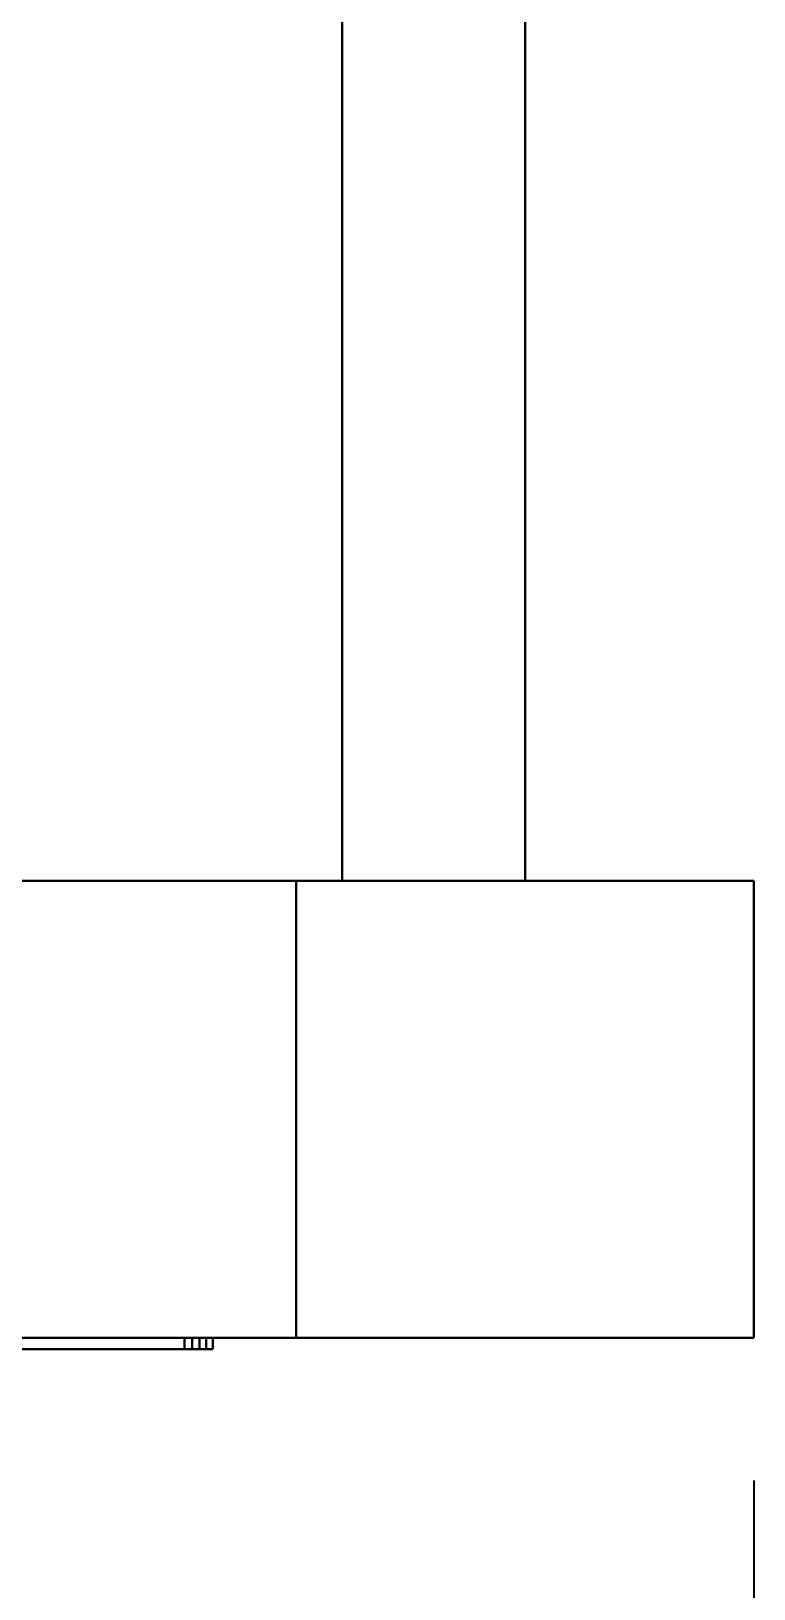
# Model space of a CAD drawing. Header units: millimetres. Extents: x -105 to 105, y -148 to 148.
# Drawn here: x 3.82 to 6.98, y 82.21 to 89.02 of the extents above; entities that cross this region are included whole.
import ezdxf

# ---------------------------------------------------------------- set-up
doc = ezdxf.new("R2010")
doc.units = ezdxf.units.MM
doc.header["$PDSIZE"] = -5
doc.linetypes.add('点画线', pattern=[18, 12, -2, 2, -2])
doc.layers.get('0').update_dxf_attribs({"lineweight": 18})
doc.styles.get("Standard").update_dxf_attribs({"font": 'txt.shx'})
doc.dimstyles.get("Standard").update_dxf_attribs({"dimtxt": 0.18, "dimasz": 0.18, "dimexe": 0.18, "dimexo": 0.0625, "dimgap": 0.09, "dimtad": 0, "dimtih": 1, "dimtoh": 1, "dimdec": 4, "dimzin": 0, "dimdsep": 46, "dimtxsty": 'Standard', "dimcen": 0.09, "dimdle": 0.36, "dimadec": 0, "dimazin": 0, "dimtfac": 1, "dimtdec": 4, "dimtofl": 0, "dimtmove": 0, "dimatfit": 3, "dimfxl": 1, "dimtolj": 1, "dimarcsym": 0})

# ---------------------------------------------------------------- blocks, each defined once
blk = doc.blocks.new('*D10')
at = {"color": 0, "lineweight": -2, "transparency": 16777216}
for p, q in [((-12.0231, 82.6811), (-12.0231, 75.7824)), ((6.9769, 82.6811), (6.9769, 75.7824)), ((-9.5231, 77.0324), (-4.8147, 77.0324)), ((4.4769, 77.0324), (-0.2314, 77.0324))]:
    blk.add_line(p, q, dxfattribs=at)
at = {"color": 0, "linetype": '点画线', "transparency": 16777216}
for points in [[(-9.5231, 77.4491), (-9.5231, 76.6157), (-12.0231, 77.0324)], [(4.4769, 77.4491), (4.4769, 76.6157), (6.9769, 77.0324)]]:
    blk.add_solid(points, dxfattribs=at)
at = {"layer": 'Defpoints', "color": 0, "linetype": '点画线', "transparency": 16777216}
for p in [(-12.0231, 83.3061), (6.9769, 83.3061), (6.9769, 77.0324)]:
    blk.add_point(p, dxfattribs=at)
at = {"color": 0, "linetype": '点画线', "transparency": 16777216, "insert": (-2.5231, 77.0324), "char_height": 2.5, "attachment_point": 5}
blk.add_mtext('\\A1;19', dxfattribs=at)

msp = doc.modelspace()

# ---------------------------------------------------------------- linework, layer by layer
at = {"color": 7, "lineweight": 30, "ltscale": 0.1925}
for p, q in [((5.1769, 85.3061), (5.1769, 93.0061)), ((5.9769, 85.3061), (5.9769, 93.0061))]:
    msp.add_line(p, q, dxfattribs=at)
at = {"color": 7, "lineweight": 30, "ltscale": 0.375}
for p, q in [((4.9769, 85.3061), (-10.0231, 85.3061)), ((4.9769, 83.3061), (-10.0231, 83.3061))]:
    msp.add_line(p, q, dxfattribs=at)
at = {"color": 7, "lineweight": 30, "ltscale": 0.05}
for p, q in [((4.9769, 83.3061), (4.9769, 85.3061)), ((6.9769, 85.3061), (4.9769, 85.3061)), ((6.9769, 83.3061), (6.9769, 85.3061)), ((6.9769, 83.3061), (4.9769, 83.3061))]:
    msp.add_line(p, q, dxfattribs=at)
at = {"color": 7, "lineweight": 30, "ltscale": 0.00125}
for p, q in [((4.4887, 83.3061), (4.4887, 83.2561)), ((4.5222, 83.3061), (4.5222, 83.2561)), ((4.5539, 83.3061), (4.5539, 83.2561)), ((4.5837, 83.3061), (4.5837, 83.2561)), ((4.6116, 83.3061), (4.6116, 83.2561))]:
    msp.add_line(p, q, dxfattribs=at)
at = {"color": 7, "lineweight": 30, "ltscale": 0.002572}
msp.add_line((3.75, 83.2561), (3.8529, 83.2561), dxfattribs=at)
at = {"color": 7, "lineweight": 30, "ltscale": 0.002935}
msp.add_line((3.8529, 83.2561), (3.9703, 83.2561), dxfattribs=at)
at = {"color": 7, "lineweight": 30, "ltscale": 0.003298}
msp.add_line((3.9703, 83.2561), (4.1022, 83.2561), dxfattribs=at)
at = {"color": 7, "lineweight": 30, "ltscale": 0.003661}
msp.add_line((4.1022, 83.2561), (4.2486, 83.2561), dxfattribs=at)
at = {"color": 7, "lineweight": 30, "ltscale": 0.001116}
msp.add_line((4.2486, 83.2561), (4.2933, 83.2561), dxfattribs=at)
at = {"color": 7, "lineweight": 30, "ltscale": 0.00107}
msp.add_line((4.2933, 83.2561), (4.3361, 83.2561), dxfattribs=at)
at = {"color": 7, "lineweight": 30, "ltscale": 0.001023}
msp.add_line((4.3361, 83.2561), (4.377, 83.2561), dxfattribs=at)
at = {"color": 7, "lineweight": 30, "ltscale": 0.000976944}
msp.add_line((4.377, 83.2561), (4.4161, 83.2561), dxfattribs=at)
at = {"color": 7, "lineweight": 30, "ltscale": 0.000930595}
msp.add_line((4.4161, 83.2561), (4.4533, 83.2561), dxfattribs=at)
at = {"color": 7, "lineweight": 30, "ltscale": 0.000884628}
msp.add_line((4.4533, 83.2561), (4.4887, 83.2561), dxfattribs=at)
at = {"color": 7, "lineweight": 30, "ltscale": 0.000837708}
msp.add_line((4.4887, 83.2561), (4.5222, 83.2561), dxfattribs=at)
at = {"color": 7, "lineweight": 30, "ltscale": 0.000791931}
msp.add_line((4.5222, 83.2561), (4.5539, 83.2561), dxfattribs=at)
at = {"color": 7, "lineweight": 30, "ltscale": 0.00074501}
msp.add_line((4.5539, 83.2561), (4.5837, 83.2561), dxfattribs=at)
at = {"color": 7, "lineweight": 30, "ltscale": 0.000699043}
msp.add_line((4.5837, 83.2561), (4.6116, 83.2561), dxfattribs=at)

# ---------------------------------------------------------------- dimensions: what is measured, and where the dimension line sits
at = {"linetype": '点画线'}
dim = msp.add_linear_dim(base=(6.9769, 77.0324), p1=(-12.0231, 83.3061), p2=(6.9769, 83.3061), dimstyle='Standard', override={"dimtxt": 2.5, "dimasz": 2.5, "dimexe": 1.25, "dimexo": 0.625, "dimgap": 0.625, "dimtih": 0, "dimtoh": 0, "dimdec": 2, "dimzin": 8, "dimdsep": 44, "dimdle": 5, "dimtdec": 2, "dimtofl": 1, "dimatfit": 0, "dimarcsym": 1}, dxfattribs=at)
dim.commit()
dim.dimension.update_dxf_attribs({"geometry": '*D10', "text_midpoint": (-2.5231, 77.0324)})

doc.saveas('drawing.dxf')
